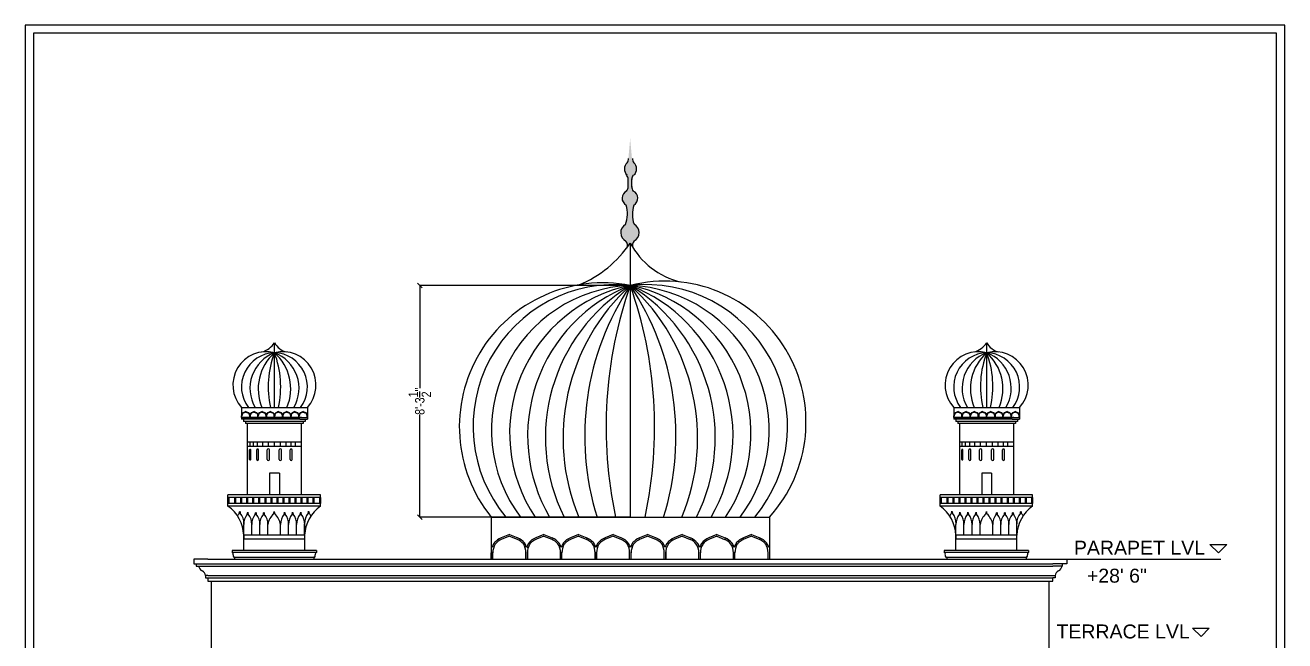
# Model space of a CAD drawing. Header units: inches. Extents: x 13054 to 48691, y 5623 to 20391.
# Drawn here: x 48150 to 48691, y 19100 to 19365 of the extents above; entities that cross this region are included whole.
import ezdxf

# ---------------------------------------------------------------- set-up
doc = ezdxf.new("R2010")
doc.units = ezdxf.units.IN
doc.header["$MEASUREMENT"] = 0
doc.styles.get("Standard").update_dxf_attribs({"font": 'arial.ttf'})
doc.styles.add('TEXT', font='')
doc.styles.get('TEXT').set_extended_font_data('Arial Narrow')
doc.dimstyles.new('Copy of Standard', dxfattribs={"dimtxt": 4, "dimasz": 2, "dimexe": 0.18, "dimexo": 0.0625, "dimgap": 0.09, "dimtad": 0, "dimzin": 0, "dimdsep": 46, "dimlunit": 4, "dimtxsty": 'TEXT', "dimblk": 'OBLIQUE', "dimcen": 0.09, "dimclrd": 8, "dimclre": 8, "dimclrt": 256, "dimadec": 0, "dimazin": 0, "dimtfac": 1, "dimtofl": 0, "dimtmove": 0, "dimatfit": 3, "dimfxl": 1, "dimtolj": 1, "dimtzin": 0, "dimarcsym": 0})

# ---------------------------------------------------------------- blocks, each defined once
blk = doc.blocks.new('_Oblique')
at = {"color": 0, "linetype": 'Continuous', "lineweight": -2}
blk.add_line((-0.5, -0.5), (0.5, 0.5), dxfattribs=at)
blk = doc.blocks.new('*D980')
at = {"color": 8, "lineweight": -2, "transparency": 16777216}
for p, q in [((48409.95, 19253.23), (48319.36, 19253.23)), ((48319.54, 19253.23), (48319.54, 19209.1)), ((48319.54, 19153.66), (48319.54, 19197.79)), ((48409.94, 19153.66), (48319.36, 19153.66))]:
    blk.add_line(p, q, dxfattribs=at)
at = {"layer": 'Defpoints', "color": 0, "transparency": 16777216}
for p in [(48319.54, 19253.23), (48410.01, 19253.23), (48410, 19153.66)]:
    blk.add_point(p, dxfattribs=at)
at = {"color": 8, "lineweight": -2, "transparency": 16777216, "xscale": 2, "yscale": 2, "zscale": 2}
for p, rotation in [((48319.54, 19253.23), 90), ((48319.54, 19153.66), 270)]:
    blk.add_blockref('_Oblique', p, dxfattribs=dict(at, rotation=rotation))
at = {"transparency": 16777216, "insert": (48319.54, 19203.45), "char_height": 4, "attachment_point": 5, "rotation": 90, "style": 'TEXT'}
blk.add_mtext('\\A1;8\'-3{\\H1x;\\S1/2;}"', dxfattribs=at)

msp = doc.modelspace()

# ---------------------------------------------------------------- hatches: boundary and pattern name
h = msp.add_hatch(color=256)
h.dxf.hatch_style = 1
h.paths.add_polyline_path([(48411.708, 19279.25, -0.1661283), (48411.654, 19287.532, 0.5896945), (48411.394, 19293.558, -0.1970707), (48410.729, 19295.465), (48410.729, 19298.49, -0.1970707), (48411.394, 19300.397, 0.4304606), (48411.394, 19305.616, -0.1970707), (48410.729, 19307.524), (48409.933, 19316.303), (48409.138, 19307.524, -0.1970707), (48408.473, 19305.616, 0.4304606), (48408.473, 19300.397, -0.1970707), (48409.138, 19298.49), (48409.138, 19295.465, -0.1970707), (48408.473, 19293.558, 0.6035508), (48408.275, 19287.542, -0.1694815), (48408.027, 19279.143, 0.6008532), (48408.157, 19272.05, -0.3378414), (48408.597, 19269.056, 0.012453), (48410.105, 19271.124, 0.0095986), (48411.016, 19269.694, -0.2774543), (48411.805, 19272.095, 0.6001617)])

# ---------------------------------------------------------------- linework, layer by layer
for p, q in [((48409.03, 19295.426), (48409.03, 19299.022)), ((48410.621, 19295.426), (48410.621, 19299.022)), ((48409.998, 19271.371), (48409.998, 19153.664)), ((48257.107, 19200.754), (48257.107, 19228.607)), ((48563.107, 19200.754), (48563.107, 19228.607)), ((48242.973, 19200.754), (48271.241, 19200.754)), ((48242.973, 19200.754), (48271.241, 19200.754)), ((48242.973, 19200.754), (48242.973, 19196.472)), ((48242.973, 19196.472), (48242.973, 19197.132)), ((48243.126, 19196.699), (48243.126, 19197.207)), ((48243.126, 19196.472), (48243.126, 19197.207)), ((48244.808, 19198.994), (48243.985, 19198.652)), ((48244.808, 19198.828), (48244.043, 19198.511)), ((48244.808, 19198.994), (48245.656, 19198.643)), ((48244.808, 19198.828), (48245.597, 19198.501)), ((48246.49, 19196.472), (48246.49, 19197.133)), ((48246.643, 19196.7), (48246.643, 19197.208)), ((48246.643, 19196.472), (48246.643, 19197.208)), ((48246.643, 19197.12), (48246.643, 19196.472)), ((48248.325, 19198.991), (48247.502, 19198.65)), ((48248.325, 19198.826), (48247.56, 19198.508)), ((48248.325, 19198.991), (48249.173, 19198.64)), ((48248.325, 19198.826), (48249.114, 19198.499)), ((48250.007, 19196.472), (48250.007, 19197.131)), ((48250.16, 19196.697), (48250.16, 19197.206)), ((48250.16, 19196.472), (48250.16, 19197.206)), ((48251.842, 19198.992), (48251.018, 19198.651)), ((48251.842, 19198.827), (48251.076, 19198.51)), ((48251.842, 19198.992), (48252.69, 19198.641)), ((48251.842, 19198.827), (48252.631, 19198.5)), ((48253.523, 19196.472), (48253.523, 19197.132)), ((48253.676, 19196.699), (48253.676, 19197.207)), ((48253.676, 19196.472), (48253.676, 19197.207)), ((48253.676, 19197.12), (48253.676, 19196.472)), ((48255.359, 19198.991), (48254.535, 19198.65)), ((48255.359, 19198.825), (48254.593, 19198.508)), ((48255.359, 19198.991), (48256.207, 19198.64)), ((48255.359, 19198.825), (48256.148, 19198.498)), ((48257.04, 19196.472), (48257.04, 19197.13)), ((48257.193, 19196.472), (48257.193, 19197.205)), ((48257.193, 19196.697), (48257.193, 19197.205)), ((48258.876, 19198.992), (48258.052, 19198.651)), ((48258.876, 19198.827), (48258.11, 19198.509)), ((48258.876, 19198.992), (48259.723, 19198.641)), ((48258.876, 19198.827), (48259.665, 19198.5)), ((48260.557, 19196.472), (48260.557, 19197.132)), ((48260.71, 19196.698), (48260.71, 19197.207)), ((48260.71, 19196.472), (48260.71, 19197.207)), ((48260.711, 19197.109), (48260.711, 19196.472)), ((48262.393, 19198.98), (48261.569, 19198.639)), ((48262.393, 19198.814), (48261.627, 19198.497)), ((48262.393, 19198.98), (48263.241, 19198.629)), ((48262.393, 19198.814), (48263.182, 19198.487)), ((48264.075, 19196.472), (48264.075, 19197.119)), ((48264.227, 19196.686), (48264.227, 19197.194)), ((48264.227, 19196.472), (48264.227, 19197.194)), ((48265.91, 19198.981), (48265.086, 19198.64)), ((48265.91, 19198.816), (48265.144, 19198.498)), ((48265.91, 19198.981), (48266.758, 19198.63)), ((48265.91, 19198.816), (48266.699, 19198.489)), ((48267.591, 19196.472), (48267.591, 19197.121)), ((48267.744, 19196.472), (48267.744, 19197.205)), ((48267.744, 19196.697), (48267.744, 19197.205)), ((48267.744, 19196.687), (48267.744, 19197.196)), ((48267.744, 19196.472), (48267.744, 19197.196)), ((48269.427, 19198.992), (48268.603, 19198.651)), ((48269.427, 19198.827), (48268.661, 19198.509)), ((48269.427, 19198.992), (48270.274, 19198.641)), ((48269.427, 19198.827), (48270.216, 19198.5)), ((48271.108, 19196.472), (48271.108, 19197.132)), ((48271.241, 19200.754), (48271.241, 19195.705)), ((48548.973, 19200.754), (48577.242, 19200.754)), ((48548.973, 19200.754), (48577.242, 19200.754)), ((48548.973, 19200.754), (48548.973, 19196.472)), ((48548.973, 19196.472), (48548.973, 19197.132)), ((48549.126, 19196.699), (48549.126, 19197.207)), ((48549.126, 19196.472), (48549.126, 19197.207)), ((48550.808, 19198.994), (48549.985, 19198.652)), ((48550.808, 19198.828), (48550.043, 19198.511)), ((48550.808, 19198.994), (48551.656, 19198.643)), ((48550.808, 19198.828), (48551.598, 19198.501)), ((48552.49, 19196.472), (48552.49, 19197.133)), ((48552.643, 19196.7), (48552.643, 19197.208)), ((48552.643, 19196.472), (48552.643, 19197.208)), ((48552.643, 19197.12), (48552.643, 19196.472)), ((48554.325, 19198.991), (48553.502, 19198.65)), ((48554.325, 19198.826), (48553.56, 19198.508)), ((48554.325, 19198.991), (48555.173, 19198.64)), ((48554.325, 19198.826), (48555.115, 19198.499)), ((48556.007, 19196.472), (48556.007, 19197.131)), ((48556.16, 19196.697), (48556.16, 19197.206)), ((48556.16, 19196.472), (48556.16, 19197.206)), ((48557.842, 19198.992), (48557.019, 19198.651)), ((48557.842, 19198.827), (48557.077, 19198.51)), ((48557.842, 19198.992), (48558.69, 19198.641)), ((48557.842, 19198.827), (48558.631, 19198.5)), ((48559.524, 19196.472), (48559.524, 19197.132)), ((48559.677, 19196.699), (48559.677, 19197.207)), ((48559.677, 19196.472), (48559.677, 19197.207)), ((48559.677, 19197.12), (48559.677, 19196.472)), ((48561.359, 19198.991), (48560.535, 19198.65)), ((48561.359, 19198.825), (48560.593, 19198.508)), ((48561.359, 19198.991), (48562.207, 19198.64)), ((48561.359, 19198.825), (48562.148, 19198.498)), ((48563.041, 19196.472), (48563.041, 19197.13)), ((48563.193, 19196.697), (48563.193, 19197.205)), ((48563.193, 19196.472), (48563.193, 19197.205)), ((48564.876, 19198.992), (48564.052, 19198.651)), ((48564.876, 19198.827), (48564.11, 19198.509)), ((48564.876, 19198.992), (48565.724, 19198.641)), ((48564.876, 19198.827), (48565.665, 19198.5)), ((48566.557, 19196.472), (48566.557, 19197.132)), ((48566.71, 19196.698), (48566.71, 19197.207)), ((48566.71, 19196.472), (48566.71, 19197.207)), ((48566.711, 19197.109), (48566.711, 19196.472)), ((48568.393, 19198.98), (48567.57, 19198.639)), ((48568.393, 19198.814), (48567.628, 19198.497)), ((48568.393, 19198.98), (48569.241, 19198.629)), ((48568.393, 19198.814), (48569.182, 19198.487)), ((48570.075, 19196.472), (48570.075, 19197.119)), ((48570.228, 19196.686), (48570.228, 19197.194)), ((48570.228, 19196.472), (48570.228, 19197.194)), ((48571.91, 19198.981), (48571.086, 19198.64)), ((48571.91, 19198.816), (48571.144, 19198.498)), ((48571.91, 19198.981), (48572.758, 19198.63)), ((48571.91, 19198.816), (48572.699, 19198.489)), ((48573.592, 19196.472), (48573.592, 19197.121)), ((48573.744, 19196.697), (48573.744, 19197.205)), ((48573.744, 19196.472), (48573.744, 19197.205)), ((48573.744, 19196.687), (48573.744, 19197.196)), ((48573.744, 19196.472), (48573.744, 19197.196)), ((48575.427, 19198.992), (48574.603, 19198.651)), ((48575.427, 19198.827), (48574.661, 19198.509)), ((48575.427, 19198.992), (48576.275, 19198.641)), ((48575.427, 19198.827), (48576.216, 19198.5)), ((48577.108, 19196.472), (48577.108, 19197.132)), ((48577.242, 19200.754), (48577.242, 19195.705)), ((48268.773, 19196.472), (48242.973, 19196.472)), ((48242.973, 19196.472), (48242.973, 19195.705)), ((48268.007, 19195.705), (48242.973, 19195.705)), ((48243.126, 19196.472), (48271.108, 19196.472)), ((48243.836, 19195.608), (48243.836, 19194.745)), ((48270.313, 19194.745), (48243.836, 19194.745)), ((48244.7, 19194.745), (48244.7, 19193.882)), ((48269.45, 19193.882), (48244.7, 19193.882)), ((48245.425, 19193.882), (48245.425, 19163.222)), ((48268.007, 19195.705), (48271.241, 19195.705)), ((48268.586, 19193.882), (48268.586, 19163.222)), ((48269.45, 19194.745), (48269.45, 19193.882)), ((48270.313, 19195.608), (48270.313, 19195.705)), ((48270.313, 19195.608), (48270.313, 19194.745)), ((48574.773, 19196.472), (48548.973, 19196.472)), ((48548.973, 19196.472), (48548.973, 19195.705)), ((48574.007, 19195.705), (48548.973, 19195.705)), ((48549.126, 19196.472), (48577.108, 19196.472)), ((48549.836, 19195.608), (48549.836, 19194.745)), ((48576.313, 19194.745), (48549.836, 19194.745)), ((48550.7, 19194.745), (48550.7, 19193.882)), ((48575.45, 19193.882), (48550.7, 19193.882)), ((48551.425, 19193.882), (48551.425, 19163.222)), ((48574.007, 19195.705), (48577.242, 19195.705)), ((48574.586, 19193.882), (48574.586, 19163.222)), ((48575.45, 19194.745), (48575.45, 19193.882)), ((48576.313, 19195.608), (48576.313, 19195.705)), ((48576.313, 19195.608), (48576.313, 19194.745)), ((48268.586, 19185.843), (48245.425, 19185.843)), ((48246.648, 19183.954), (48246.648, 19185.843)), ((48248.029, 19183.954), (48248.029, 19185.843)), ((48249.864, 19183.954), (48249.864, 19185.843)), ((48252.061, 19183.954), (48252.061, 19185.843)), ((48254.511, 19183.954), (48254.511, 19185.843)), ((48257.089, 19183.954), (48257.089, 19185.843)), ((48259.668, 19183.954), (48259.668, 19185.843)), ((48262.117, 19183.954), (48262.117, 19185.843)), ((48264.315, 19183.954), (48264.315, 19185.843)), ((48266.15, 19183.954), (48266.15, 19185.843)), ((48574.586, 19185.843), (48551.425, 19185.843)), ((48552.648, 19183.954), (48552.648, 19185.843)), ((48554.029, 19183.954), (48554.029, 19185.843)), ((48555.864, 19183.954), (48555.864, 19185.843)), ((48558.061, 19183.954), (48558.061, 19185.843)), ((48560.511, 19183.954), (48560.511, 19185.843)), ((48563.09, 19183.954), (48563.09, 19185.843)), ((48565.668, 19183.954), (48565.668, 19185.843)), ((48568.118, 19183.954), (48568.118, 19185.843)), ((48570.315, 19183.954), (48570.315, 19185.843)), ((48572.15, 19183.954), (48572.15, 19185.843)), ((48268.586, 19183.954), (48245.425, 19183.954)), ((48246.431, 19178.461), (48246.431, 19182.503)), ((48246.888, 19178.461), (48246.888, 19182.503)), ((48249.46, 19178.461), (48249.46, 19182.503)), ((48250.283, 19178.461), (48250.283, 19182.503)), ((48254.002, 19178.461), (48254.002, 19182.503)), ((48255.029, 19178.461), (48255.029, 19182.503)), ((48259.152, 19178.461), (48259.152, 19182.503)), ((48260.179, 19178.461), (48260.179, 19182.503)), ((48263.896, 19178.461), (48263.896, 19182.503)), ((48264.719, 19178.461), (48264.719, 19182.503)), ((48574.586, 19183.954), (48551.425, 19183.954)), ((48552.431, 19178.461), (48552.431, 19182.503)), ((48552.888, 19178.461), (48552.888, 19182.503)), ((48555.46, 19178.461), (48555.46, 19182.503)), ((48556.283, 19178.461), (48556.283, 19182.503)), ((48560.002, 19178.461), (48560.002, 19182.503)), ((48561.029, 19178.461), (48561.029, 19182.503)), ((48565.152, 19178.461), (48565.152, 19182.503)), ((48566.179, 19178.461), (48566.179, 19182.503)), ((48569.896, 19178.461), (48569.896, 19182.503)), ((48570.719, 19178.461), (48570.719, 19182.503)), ((48259.196, 19172.479), (48254.982, 19172.479)), ((48254.982, 19172.479), (48254.982, 19163.222)), ((48259.196, 19172.479), (48259.196, 19163.222)), ((48565.197, 19172.479), (48560.982, 19172.479)), ((48560.982, 19172.479), (48560.982, 19163.222)), ((48565.197, 19172.479), (48565.197, 19163.222)), ((48276.861, 19163.222), (48237.134, 19163.222)), ((48237.134, 19158.391), (48237.134, 19163.222)), ((48237.134, 19162.143), (48237.134, 19159.47)), ((48276.861, 19162.143), (48237.134, 19162.143)), ((48276.861, 19159.47), (48237.134, 19159.47)), ((48237.565, 19162.143), (48237.565, 19159.47)), ((48237.565, 19162.143), (48237.565, 19159.47)), ((48239.94, 19162.143), (48239.94, 19159.47)), ((48240.372, 19162.143), (48240.372, 19159.47)), ((48242.531, 19162.143), (48242.531, 19159.47)), ((48242.963, 19162.143), (48242.963, 19159.47)), ((48245.122, 19162.143), (48245.122, 19159.47)), ((48245.554, 19162.143), (48245.554, 19159.47)), ((48247.713, 19162.143), (48247.713, 19159.47)), ((48248.145, 19162.143), (48248.145, 19159.47)), ((48250.304, 19162.143), (48250.304, 19159.47)), ((48250.736, 19162.143), (48250.736, 19159.47)), ((48252.895, 19162.143), (48252.895, 19159.47)), ((48253.327, 19162.143), (48253.327, 19159.47)), ((48255.486, 19162.143), (48255.486, 19159.47)), ((48255.918, 19162.143), (48255.918, 19159.47)), ((48258.077, 19162.143), (48258.077, 19159.47)), ((48258.509, 19162.143), (48258.509, 19159.47)), ((48260.668, 19162.143), (48260.668, 19159.47)), ((48261.1, 19162.143), (48261.1, 19159.47)), ((48263.259, 19162.143), (48263.259, 19159.47)), ((48263.691, 19162.143), (48263.691, 19159.47)), ((48265.85, 19162.143), (48265.85, 19159.47)), ((48266.282, 19162.143), (48266.282, 19159.47)), ((48268.441, 19162.143), (48268.441, 19159.47)), ((48268.873, 19162.143), (48268.873, 19159.47)), ((48271.032, 19162.143), (48271.032, 19159.47)), ((48271.464, 19162.143), (48271.464, 19159.47)), ((48273.623, 19162.143), (48273.623, 19159.47)), ((48274.055, 19162.143), (48274.055, 19159.47)), ((48276.43, 19162.143), (48276.43, 19159.47)), ((48276.861, 19158.391), (48276.861, 19163.222)), ((48276.861, 19162.143), (48276.861, 19159.47)), ((48276.861, 19162.143), (48276.861, 19159.47)), ((48582.862, 19163.222), (48543.134, 19163.222)), ((48543.134, 19158.391), (48543.134, 19163.222)), ((48582.862, 19162.143), (48543.134, 19162.143)), ((48543.134, 19162.143), (48543.134, 19159.47)), ((48582.862, 19159.47), (48543.134, 19159.47)), ((48543.566, 19162.143), (48543.566, 19159.47)), ((48543.566, 19162.143), (48543.566, 19159.47)), ((48545.941, 19162.143), (48545.941, 19159.47)), ((48546.372, 19162.143), (48546.372, 19159.47)), ((48548.532, 19162.143), (48548.532, 19159.47)), ((48548.963, 19162.143), (48548.963, 19159.47)), ((48551.123, 19162.143), (48551.123, 19159.47)), ((48551.554, 19162.143), (48551.554, 19159.47)), ((48553.714, 19162.143), (48553.714, 19159.47)), ((48554.145, 19162.143), (48554.145, 19159.47)), ((48556.304, 19162.143), (48556.304, 19159.47)), ((48556.736, 19162.143), (48556.736, 19159.47)), ((48558.895, 19162.143), (48558.895, 19159.47)), ((48559.327, 19162.143), (48559.327, 19159.47)), ((48561.486, 19162.143), (48561.486, 19159.47)), ((48561.918, 19162.143), (48561.918, 19159.47)), ((48564.077, 19162.143), (48564.077, 19159.47)), ((48564.509, 19162.143), (48564.509, 19159.47)), ((48566.668, 19162.143), (48566.668, 19159.47)), ((48567.1, 19162.143), (48567.1, 19159.47)), ((48569.259, 19162.143), (48569.259, 19159.47)), ((48569.691, 19162.143), (48569.691, 19159.47)), ((48571.85, 19162.143), (48571.85, 19159.47)), ((48572.282, 19162.143), (48572.282, 19159.47)), ((48574.441, 19162.143), (48574.441, 19159.47)), ((48574.873, 19162.143), (48574.873, 19159.47)), ((48577.032, 19162.143), (48577.032, 19159.47)), ((48577.464, 19162.143), (48577.464, 19159.47)), ((48579.623, 19162.143), (48579.623, 19159.47)), ((48580.055, 19162.143), (48580.055, 19159.47)), ((48582.43, 19162.143), (48582.43, 19159.47)), ((48582.862, 19158.391), (48582.862, 19163.222)), ((48582.862, 19162.143), (48582.862, 19159.47)), ((48582.862, 19162.143), (48582.862, 19159.47)), ((48276.861, 19158.391), (48237.134, 19158.391)), ((48350.268, 19153.664), (48469.728, 19153.664)), ((48350.268, 19153.664), (48469.728, 19153.664)), ((48350.268, 19153.664), (48350.268, 19135.567)), ((48469.728, 19153.664), (48469.728, 19135.567)), ((48582.862, 19158.391), (48543.134, 19158.391)), ((48243.906, 19145.878), (48243.906, 19150.545)), ((48247.359, 19145.878), (48247.359, 19150.439)), ((48250.812, 19145.878), (48250.812, 19150.439)), ((48254.266, 19150.439), (48254.226, 19150.439)), ((48254.266, 19145.878), (48254.266, 19150.439)), ((48259.729, 19145.878), (48259.729, 19150.439)), ((48263.183, 19145.878), (48263.183, 19150.439)), ((48266.636, 19145.878), (48266.636, 19150.439)), ((48270.058, 19146.265), (48270.058, 19150.826)), ((48270.089, 19146.304), (48270.089, 19150.439)), ((48549.906, 19145.878), (48549.906, 19150.545)), ((48553.359, 19145.878), (48553.359, 19150.439)), ((48556.813, 19145.878), (48556.813, 19150.439)), ((48560.266, 19150.439), (48560.226, 19150.439)), ((48560.266, 19145.878), (48560.266, 19150.439)), ((48565.729, 19145.878), (48565.729, 19150.439)), ((48569.183, 19145.878), (48569.183, 19150.439)), ((48572.636, 19145.878), (48572.636, 19150.439)), ((48576.058, 19146.265), (48576.058, 19150.826)), ((48576.09, 19146.304), (48576.09, 19150.439)), ((48243.906, 19145.878), (48243.906, 19144.152)), ((48270.089, 19145.878), (48243.906, 19145.878)), ((48243.906, 19139.309), (48243.906, 19145.878)), ((48270.089, 19144.152), (48243.906, 19144.152)), ((48270.089, 19139.309), (48270.089, 19145.878)), ((48358.024, 19146.225), (48354.543, 19144.784)), ((48358.024, 19145.526), (48354.788, 19144.186)), ((48358.024, 19146.225), (48361.606, 19144.742)), ((48358.024, 19145.526), (48361.359, 19144.145)), ((48372.886, 19146.214), (48369.405, 19144.773)), ((48372.886, 19145.515), (48369.65, 19144.175)), ((48372.886, 19146.214), (48376.468, 19144.731)), ((48372.886, 19145.515), (48376.221, 19144.134)), ((48387.748, 19146.22), (48384.267, 19144.778)), ((48387.748, 19145.52), (48384.512, 19144.18)), ((48387.748, 19146.22), (48391.329, 19144.734)), ((48387.748, 19145.52), (48391.083, 19144.139)), ((48402.61, 19146.213), (48399.129, 19144.772)), ((48402.61, 19145.514), (48399.374, 19144.174)), ((48402.61, 19146.213), (48406.192, 19144.729)), ((48402.61, 19145.514), (48405.945, 19144.132)), ((48417.472, 19146.219), (48413.991, 19144.777)), ((48417.472, 19145.519), (48414.236, 19144.179)), ((48417.472, 19146.219), (48421.054, 19144.735)), ((48417.472, 19145.519), (48420.807, 19144.138)), ((48432.336, 19146.167), (48428.855, 19144.725)), ((48432.336, 19145.467), (48429.1, 19144.127)), ((48432.336, 19146.167), (48435.918, 19144.683)), ((48432.336, 19145.467), (48435.671, 19144.086)), ((48447.197, 19146.172), (48443.717, 19144.73)), ((48447.197, 19145.473), (48443.962, 19144.132)), ((48447.197, 19146.172), (48450.78, 19144.688)), ((48447.197, 19145.473), (48450.533, 19144.091)), ((48462.059, 19146.219), (48458.579, 19144.777)), ((48462.059, 19145.519), (48458.824, 19144.179)), ((48462.059, 19146.219), (48465.642, 19144.735)), ((48462.059, 19145.519), (48465.394, 19144.138)), ((48576.09, 19145.878), (48549.906, 19145.878)), ((48549.906, 19145.878), (48549.906, 19144.152)), ((48549.906, 19139.309), (48549.906, 19145.878)), ((48576.09, 19144.152), (48549.906, 19144.152)), ((48576.09, 19139.309), (48576.09, 19145.878)), ((48275.128, 19139.309), (48238.867, 19139.309)), ((48238.867, 19139.309), (48238.867, 19138.446)), ((48238.867, 19139.309), (48238.867, 19138.446)), ((48275.128, 19138.446), (48238.867, 19138.446)), ((48275.128, 19139.309), (48275.128, 19138.446)), ((48350.268, 19135.567), (48350.268, 19138.359)), ((48350.914, 19136.528), (48350.914, 19138.675)), ((48350.914, 19135.567), (48350.914, 19138.675)), ((48365.129, 19135.567), (48365.129, 19138.364)), ((48365.776, 19136.533), (48365.776, 19138.68)), ((48365.776, 19135.567), (48365.776, 19138.68)), ((48365.776, 19138.307), (48365.776, 19135.567)), ((48379.992, 19135.567), (48379.992, 19138.353)), ((48380.638, 19136.522), (48380.638, 19138.669)), ((48380.638, 19135.567), (48380.638, 19138.669)), ((48394.854, 19135.567), (48394.854, 19138.358)), ((48395.5, 19136.527), (48395.5, 19138.675)), ((48395.5, 19135.567), (48395.5, 19138.675)), ((48395.5, 19138.306), (48395.5, 19135.567)), ((48409.716, 19135.567), (48409.716, 19138.352)), ((48410.362, 19136.521), (48410.362, 19138.668)), ((48410.362, 19135.567), (48410.362, 19138.668)), ((48424.578, 19135.567), (48424.578, 19138.357)), ((48425.224, 19136.526), (48425.224, 19138.673)), ((48425.224, 19135.567), (48425.224, 19138.673)), ((48425.226, 19138.259), (48425.226, 19135.567)), ((48439.442, 19135.567), (48439.442, 19138.305)), ((48440.088, 19136.474), (48440.088, 19138.622)), ((48440.088, 19135.567), (48440.088, 19138.622)), ((48454.303, 19135.567), (48454.303, 19138.31)), ((48454.95, 19136.521), (48454.95, 19138.668)), ((48454.95, 19135.567), (48454.95, 19138.668)), ((48454.95, 19136.479), (48454.95, 19138.627)), ((48454.95, 19135.567), (48454.95, 19138.627)), ((48469.165, 19135.567), (48469.165, 19138.357)), ((48581.128, 19139.309), (48544.867, 19139.309)), ((48544.867, 19139.309), (48544.867, 19138.446)), ((48544.867, 19139.309), (48544.867, 19138.446)), ((48581.128, 19138.446), (48544.867, 19138.446)), ((48581.128, 19139.309), (48581.128, 19138.446)), ((48659.055, 19141.937), (48666.261, 19141.937)), ((48659.055, 19141.937), (48662.758, 19138.335)), ((48666.261, 19141.937), (48662.758, 19138.335)), ((48228.498, 19135.567), (48222.498, 19135.567)), ((48222.498, 19135.567), (48222.498, 19133.567)), ((48222.498, 19133.567), (48228.498, 19133.567)), ((48222.498, 19133.567), (48223.498, 19133.567)), ((48223.498, 19133.567), (48223.498, 19132.567)), ((48223.498, 19132.567), (48228.498, 19132.567)), ((48228.498, 19135.567), (48591.498, 19135.567)), ((48228.498, 19133.567), (48591.498, 19133.567)), ((48228.498, 19132.567), (48591.498, 19132.567)), ((48239.61, 19136.431), (48239.952, 19136.431)), ((48239.952, 19136.431), (48274.385, 19136.431)), ((48239.952, 19136.431), (48239.952, 19135.567)), ((48239.952, 19135.567), (48274.043, 19135.567)), ((48239.952, 19135.567), (48274.043, 19135.567)), ((48274.043, 19136.431), (48274.043, 19135.567)), ((48274.385, 19136.431), (48274.043, 19136.431)), ((48350.268, 19135.567), (48469.728, 19135.567)), ((48545.61, 19136.431), (48545.952, 19136.431)), ((48545.952, 19136.431), (48580.385, 19136.431)), ((48545.952, 19136.431), (48545.952, 19135.567)), ((48545.952, 19135.567), (48580.043, 19135.567)), ((48545.952, 19135.567), (48580.043, 19135.567)), ((48580.385, 19136.431), (48580.043, 19136.431)), ((48580.043, 19136.431), (48580.043, 19135.567)), ((48591.498, 19135.567), (48597.498, 19135.567)), ((48597.498, 19133.567), (48591.498, 19133.567)), ((48595.498, 19132.567), (48591.498, 19132.567)), ((48597.498, 19133.567), (48595.498, 19133.567)), ((48595.498, 19133.567), (48595.498, 19132.567)), ((48597.498, 19135.567), (48663.76, 19135.567)), ((48597.498, 19135.567), (48597.498, 19133.567)), ((48228.498, 19128.567), (48227.498, 19128.567)), ((48227.498, 19128.567), (48227.498, 19127.567)), ((48227.498, 19127.567), (48228.498, 19127.567)), ((48228.498, 19128.567), (48591.498, 19128.567)), ((48228.498, 19127.567), (48591.498, 19127.567)), ((48228.498, 19127.567), (48228.498, 19126.067)), ((48339.435, 19127.569), (48439.697, 19127.569)), ((48355.719, 19127.569), (48355.719, 19127.563)), ((48370.646, 19127.563), (48370.646, 19127.569)), ((48371.324, 19127.563), (48371.324, 19127.569)), ((48386.929, 19127.569), (48386.929, 19127.569)), ((48417.461, 19127.567), (48417.461, 19127.569)), ((48418.139, 19127.567), (48418.139, 19127.569)), ((48439.697, 19127.569), (48464.869, 19127.569)), ((48449.351, 19127.562), (48449.351, 19127.569)), ((48464.278, 19127.567), (48464.278, 19127.569)), ((48591.498, 19128.567), (48592.498, 19128.567)), ((48592.498, 19127.567), (48591.498, 19127.567)), ((48591.498, 19126.067), (48591.498, 19127.567)), ((48592.498, 19128.567), (48592.498, 19127.567)), ((48228.498, 19126.067), (48591.498, 19126.067)), ((48228.498, 19126.067), (48262.798, 19126.067)), ((48229.998, 18793.519), (48229.998, 19126.067)), ((48589.998, 18793.472), (48589.998, 19126.067)), ((48651.555, 19105.937), (48658.761, 19105.937)), ((48651.555, 19105.937), (48655.258, 19102.335)), ((48658.761, 19105.937), (48655.258, 19102.335))]:
    msp.add_line(p, q)
for points in [[(48150, 18592.579), (48691.205, 18592.579), (48691.205, 19365.069), (48150, 19365.069)], [(48153.5, 18596.079), (48687.705, 18596.079), (48687.705, 19361.569), (48153.5, 19361.569)]]:
    msp.add_lwpolyline(points, close=True)
for centre, radius, start, end in [((48411.083, 19303.294), 3.593, 133.42006, 226.57994), ((48406.62, 19307.669), 2.662, 318.479, 3.07285), ((48413.528, 19307.669), 2.662, 176.92715, 221.521), ((48409.066, 19303.294), 3.593, 313.42006, 46.57994), ((48406.372, 19298.879), 2.662, 356.92716, 41.521), ((48413.28, 19298.879), 2.662, 138.479, 183.07284), ((48406.372, 19295.569), 2.662, 318.479, 3.07284), ((48413.28, 19295.569), 2.662, 176.92716, 221.521), ((48409.851, 19290.745), 3.401, 115.89595, 240.34841), ((48409.75, 19290.72), 3.446, 301.41137, 63.52185), ((48396.009, 19283.945), 12.752, 339.06912, 17.54579), ((48423.693, 19283.717), 12.809, 161.50869, 199.23793), ((48409.87, 19275.877), 4.017, 119.04727, 243.04603), ((48409.742, 19275.893), 4.054, 298.83657, 62.71885), ((48413.3, 19270.485), 2.452, 130.79779, 208.80971), ((48368.547, 19299.849), 50.291, 292.7058, 325.50984), ((48406.307, 19270.511), 2.495, 331.03041, 45.69879), ((48439.574, 19287.352), 33.618, 208.38317, 256.21092), ((48398.35, 19192.517), 61.818, 79.13388, 218.93992), ((48403.387, 19192.64), 60.947, 83.76875, 219.75467), ((48412.558, 19191.04), 62.239, 92.3536, 216.90711), ((48423, 19189.677), 64.865, 101.559, 213.72475), ((48435.26, 19188.6), 69.387, 111.34721, 210.2315), ((48450.294, 19187.879), 76.77, 121.65597, 206.4668), ((48469.973, 19187.621), 88.885, 132.4306, 202.45912), ((48506.725, 19188.581), 116.338, 146.24433, 197.4656), ((48582.769, 19192.262), 183.209, 160.56437, 192.16196), ((48369.706, 19187.879), 76.77, 333.5332, 58.34403), ((48416.613, 19192.64), 60.947, 320.24533, 96.23125), ((48407.442, 19191.04), 62.239, 323.09289, 87.6464), ((48397, 19189.677), 64.865, 326.27525, 78.441), ((48384.74, 19188.6), 69.387, 329.7685, 68.65279), ((48350.027, 19187.621), 88.885, 337.54088, 47.5694), ((48313.275, 19188.581), 116.338, 342.5344, 33.75567), ((48237.231, 19192.262), 183.209, 347.83804, 19.43563), ((48424.858, 19194.443), 60.632, 317.73493, 104.1815), ((48253.591, 19210.404), 14.348, 75.81415, 222.26454), ((48257.648, 19209.608), 14.716, 92.10438, 216.99125), ((48262.907, 19209.033), 16.344, 110.78509, 210.43431), ((48270.847, 19208.789), 20.732, 131.51006, 202.80445), ((48249.414, 19233.394), 9.06, 284.57993, 328.10771), ((48295.39, 19209.738), 40.964, 159.15654, 192.66868), ((48264.028, 19232.322), 7.855, 208.22173, 257.75709), ((48260.623, 19210.404), 14.348, 317.73546, 104.18585), ((48251.307, 19209.033), 16.344, 329.56569, 69.21491), ((48243.367, 19208.789), 20.732, 337.19555, 48.48994), ((48256.566, 19209.608), 14.716, 323.00875, 87.89562), ((48218.824, 19209.738), 40.964, 347.33132, 20.84346), ((48559.591, 19210.404), 14.348, 75.81415, 222.26454), ((48563.648, 19209.608), 14.716, 92.10438, 216.99125), ((48568.908, 19209.033), 16.344, 110.78509, 210.43431), ((48576.847, 19208.789), 20.732, 131.51006, 202.80445), ((48555.415, 19233.394), 9.06, 284.57993, 328.10771), ((48601.391, 19209.738), 40.964, 159.15654, 192.66868), ((48570.029, 19232.322), 7.855, 208.22173, 257.75709), ((48566.623, 19210.404), 14.348, 317.73546, 104.18585), ((48562.567, 19209.608), 14.716, 323.00875, 87.89562), ((48557.307, 19209.033), 16.344, 329.56569, 69.21491), ((48549.367, 19208.789), 20.732, 337.19555, 48.48994), ((48524.824, 19209.738), 40.964, 347.33132, 20.84346), ((48244.681, 19197.164), 1.709, 147.86924, 162.69757), ((48244.681, 19197.164), 1.556, 147.86924, 181.54315), ((48243.515, 19197.919), 0.321, 140.89393, 151.21128), ((48244.66, 19196.988), 1.796, 112.09112, 140.89393), ((48243.515, 19197.919), 0.168, 140.89393, 151.21128), ((48244.66, 19196.988), 1.643, 112.07252, 140.89393), ((48244.956, 19196.988), 1.643, 39.04871, 67.8948), ((48244.956, 19196.988), 1.796, 39.10607, 67.8948), ((48246.101, 19197.919), 0.168, 28.78872, 39.10607), ((48244.947, 19197.17), 1.543, 358.64144, 33.59067), ((48246.101, 19197.919), 0.321, 28.78872, 39.10607), ((48244.947, 19197.17), 1.696, 17.21265, 32.19134), ((48248.198, 19197.162), 1.709, 147.86924, 162.63897), ((48248.198, 19197.162), 1.556, 147.86924, 181.54315), ((48247.032, 19197.916), 0.321, 140.89393, 151.21128), ((48248.177, 19196.986), 1.796, 112.09112, 140.89393), ((48247.032, 19197.916), 0.168, 140.89393, 151.21128), ((48248.177, 19196.986), 1.643, 112.07252, 140.89393), ((48248.473, 19196.986), 1.643, 39.04871, 67.8948), ((48248.473, 19196.986), 1.796, 39.10607, 67.8948), ((48249.618, 19197.916), 0.168, 28.78872, 39.10607), ((48248.464, 19197.167), 1.543, 358.64144, 33.59067), ((48249.618, 19197.916), 0.321, 28.78872, 39.10607), ((48248.464, 19197.167), 1.696, 17.28954, 32.19134), ((48251.715, 19197.163), 1.709, 147.86924, 162.69757), ((48251.715, 19197.163), 1.556, 147.86924, 181.54315), ((48250.549, 19197.917), 0.321, 140.89393, 151.21128), ((48251.694, 19196.987), 1.796, 112.09112, 140.89393), ((48250.549, 19197.917), 0.168, 140.89393, 151.21128), ((48251.694, 19196.987), 1.643, 112.07252, 140.89393), ((48251.99, 19196.987), 1.643, 39.04871, 67.8948), ((48251.99, 19196.987), 1.796, 39.10607, 67.8948), ((48253.135, 19197.917), 0.168, 28.78872, 39.10607), ((48251.981, 19197.169), 1.543, 358.64144, 33.59067), ((48253.135, 19197.917), 0.321, 28.78872, 39.10607), ((48251.981, 19197.169), 1.696, 17.23435, 32.19134), ((48255.232, 19197.161), 1.709, 147.86924, 162.65539), ((48255.232, 19197.161), 1.556, 147.86924, 181.54315), ((48254.066, 19197.916), 0.321, 140.89393, 151.21128), ((48255.211, 19196.985), 1.796, 112.09112, 140.89393), ((48254.066, 19197.916), 0.168, 140.89393, 151.21128), ((48255.211, 19196.985), 1.643, 112.07252, 140.89393), ((48255.507, 19196.985), 1.643, 39.04871, 67.8948), ((48255.507, 19196.985), 1.796, 39.10607, 67.8948), ((48256.652, 19197.916), 0.168, 28.78872, 39.10607), ((48255.498, 19197.167), 1.543, 358.64144, 33.59067), ((48256.652, 19197.916), 0.321, 28.78872, 39.10607), ((48255.498, 19197.167), 1.696, 17.28954, 32.19134), ((48258.749, 19197.163), 1.709, 147.86924, 162.69757), ((48258.749, 19197.163), 1.556, 147.86924, 181.54315), ((48257.583, 19197.917), 0.321, 140.89393, 151.21128), ((48258.728, 19196.987), 1.796, 112.09112, 140.89393), ((48257.583, 19197.917), 0.168, 140.89393, 151.21128), ((48258.728, 19196.987), 1.643, 112.07252, 140.89393), ((48259.024, 19196.987), 1.643, 39.04871, 67.8948), ((48259.024, 19196.987), 1.796, 39.10587, 67.8954), ((48260.168, 19197.917), 0.168, 28.78872, 39.10607), ((48259.015, 19197.168), 1.543, 358.64144, 33.59067), ((48260.168, 19197.917), 0.321, 28.78872, 39.10607), ((48259.015, 19197.168), 1.696, 17.01992, 32.19134), ((48262.266, 19197.15), 1.709, 147.86924, 162.49143), ((48262.266, 19197.15), 1.556, 147.86924, 181.54315), ((48261.1, 19197.905), 0.321, 140.89393, 151.21128), ((48262.245, 19196.974), 1.796, 112.09112, 140.89393), ((48261.1, 19197.905), 0.168, 140.89393, 151.21128), ((48262.245, 19196.974), 1.643, 112.07252, 140.89393), ((48262.541, 19196.974), 1.643, 39.04871, 67.8948), ((48262.541, 19196.974), 1.796, 39.10607, 67.8948), ((48263.686, 19197.905), 0.168, 28.78872, 39.10607), ((48262.532, 19197.156), 1.543, 358.64144, 33.59067), ((48263.686, 19197.905), 0.321, 28.78872, 39.10607), ((48262.532, 19197.156), 1.696, 17.28954, 32.19134), ((48265.783, 19197.152), 1.709, 147.86924, 162.69757), ((48265.783, 19197.152), 1.556, 147.86924, 181.54315), ((48264.617, 19197.906), 0.321, 140.89393, 151.21128), ((48265.762, 19196.976), 1.796, 112.09112, 140.89393), ((48264.617, 19197.906), 0.168, 140.89393, 151.21128), ((48265.762, 19196.976), 1.643, 112.07252, 140.89393), ((48266.058, 19196.976), 1.643, 39.04871, 67.8948), ((48266.058, 19196.976), 1.796, 39.10607, 67.8948), ((48267.203, 19197.906), 0.168, 28.78872, 39.10607), ((48266.049, 19197.157), 1.543, 358.64144, 33.59067), ((48267.203, 19197.906), 0.321, 28.78872, 39.10607), ((48266.049, 19197.157), 1.696, 17.46159, 32.19134), ((48269.3, 19197.163), 1.709, 147.86924, 162.86981), ((48269.3, 19197.163), 1.556, 147.86924, 181.54315), ((48266.049, 19197.157), 1.696, 1.29585, 1.4842), ((48268.134, 19197.917), 0.321, 140.89393, 151.21128), ((48269.279, 19196.987), 1.796, 112.09112, 140.89393), ((48268.134, 19197.917), 0.168, 140.89393, 151.21128), ((48269.279, 19196.987), 1.643, 112.07252, 140.89393), ((48269.575, 19196.987), 1.643, 39.04871, 67.8948), ((48269.575, 19196.987), 1.796, 39.10607, 67.8948), ((48270.719, 19197.917), 0.168, 28.78872, 39.10607), ((48269.566, 19197.168), 1.543, 358.64144, 33.59067), ((48270.719, 19197.917), 0.321, 28.78872, 39.10607), ((48269.566, 19197.168), 1.696, 17.01992, 32.19134), ((48272.817, 19197.15), 1.709, 157.2253, 162.49143), ((48550.681, 19197.164), 1.709, 147.86924, 162.69757), ((48550.681, 19197.164), 1.556, 147.86924, 181.54315), ((48549.516, 19197.919), 0.321, 140.89393, 151.21128), ((48550.66, 19196.988), 1.796, 112.09112, 140.89393), ((48549.516, 19197.919), 0.168, 140.89393, 151.21128), ((48550.66, 19196.988), 1.643, 112.07252, 140.89393), ((48550.957, 19196.988), 1.643, 39.04871, 67.8948), ((48550.957, 19196.988), 1.796, 39.10607, 67.8948), ((48552.101, 19197.919), 0.168, 28.78872, 39.10607), ((48550.948, 19197.17), 1.543, 358.64144, 33.59067), ((48552.101, 19197.919), 0.321, 28.78872, 39.10607), ((48550.948, 19197.17), 1.696, 17.21265, 32.19134), ((48554.198, 19197.162), 1.709, 147.86924, 162.63897), ((48554.198, 19197.162), 1.556, 147.86924, 181.54315), ((48553.033, 19197.916), 0.321, 140.89393, 151.21128), ((48554.177, 19196.986), 1.796, 112.09112, 140.89393), ((48553.033, 19197.916), 0.168, 140.89393, 151.21128), ((48554.177, 19196.986), 1.643, 112.07252, 140.89393), ((48554.473, 19196.986), 1.643, 39.04871, 67.8948), ((48554.473, 19196.986), 1.796, 39.10607, 67.8948), ((48555.618, 19197.916), 0.168, 28.78872, 39.10607), ((48554.465, 19197.167), 1.543, 358.64144, 33.59067), ((48555.618, 19197.916), 0.321, 28.78872, 39.10607), ((48554.465, 19197.167), 1.696, 17.28954, 32.19134), ((48557.715, 19197.163), 1.709, 147.86924, 162.69757), ((48557.715, 19197.163), 1.556, 147.86924, 181.54315), ((48556.549, 19197.917), 0.321, 140.89393, 151.21128), ((48557.694, 19196.987), 1.796, 112.09112, 140.89393), ((48556.549, 19197.917), 0.168, 140.89393, 151.21128), ((48557.694, 19196.987), 1.643, 112.07252, 140.89393), ((48557.99, 19196.987), 1.643, 39.04871, 67.8948), ((48557.99, 19196.987), 1.796, 39.10607, 67.8948), ((48559.135, 19197.917), 0.168, 28.78872, 39.10607), ((48557.981, 19197.169), 1.543, 358.64144, 33.59067), ((48559.135, 19197.917), 0.321, 28.78872, 39.10607), ((48557.981, 19197.169), 1.696, 17.23435, 32.19134), ((48561.232, 19197.161), 1.709, 147.86924, 162.65539), ((48561.232, 19197.161), 1.556, 147.86924, 181.54315), ((48560.066, 19197.916), 0.321, 140.89393, 151.21128), ((48561.211, 19196.985), 1.796, 112.09112, 140.89393), ((48560.066, 19197.916), 0.168, 140.89393, 151.21128), ((48561.211, 19196.985), 1.643, 112.07252, 140.89393), ((48561.507, 19196.985), 1.643, 39.04871, 67.8948), ((48561.507, 19196.985), 1.796, 39.10607, 67.8948), ((48562.652, 19197.916), 0.168, 28.78872, 39.10607), ((48561.498, 19197.167), 1.543, 358.64144, 33.59067), ((48562.652, 19197.916), 0.321, 28.78872, 39.10607), ((48561.498, 19197.167), 1.696, 17.28954, 32.19134), ((48564.749, 19197.163), 1.709, 147.86924, 162.69757), ((48564.749, 19197.163), 1.556, 147.86924, 181.54315), ((48563.583, 19197.917), 0.321, 140.89393, 151.21128), ((48564.728, 19196.987), 1.796, 112.09112, 140.89393), ((48563.583, 19197.917), 0.168, 140.89393, 151.21128), ((48564.728, 19196.987), 1.643, 112.07252, 140.89393), ((48565.024, 19196.987), 1.643, 39.04871, 67.8948), ((48565.024, 19196.987), 1.796, 39.10587, 67.8954), ((48566.169, 19197.917), 0.168, 28.78872, 39.10607), ((48565.015, 19197.168), 1.543, 358.64144, 33.59067), ((48566.169, 19197.917), 0.321, 28.78872, 39.10607), ((48565.015, 19197.168), 1.696, 17.01992, 32.19134), ((48568.266, 19197.15), 1.709, 147.86924, 162.49143), ((48568.266, 19197.15), 1.556, 147.86924, 181.54315), ((48567.1, 19197.905), 0.321, 140.89393, 151.21128), ((48568.245, 19196.974), 1.796, 112.09112, 140.89393), ((48567.1, 19197.905), 0.168, 140.89393, 151.21128), ((48568.245, 19196.974), 1.643, 112.07252, 140.89393), ((48568.541, 19196.974), 1.643, 39.04871, 67.8948), ((48568.541, 19196.974), 1.796, 39.10607, 67.8948), ((48569.686, 19197.905), 0.168, 28.78872, 39.10607), ((48568.532, 19197.156), 1.543, 358.64144, 33.59067), ((48569.686, 19197.905), 0.321, 28.78872, 39.10607), ((48568.532, 19197.156), 1.696, 17.28954, 32.19134), ((48571.783, 19197.152), 1.709, 147.86924, 162.69757), ((48571.783, 19197.152), 1.556, 147.86924, 181.54315), ((48570.617, 19197.906), 0.321, 140.89393, 151.21128), ((48571.762, 19196.976), 1.796, 112.09112, 140.89393), ((48570.617, 19197.906), 0.168, 140.89393, 151.21128), ((48571.762, 19196.976), 1.643, 112.07252, 140.89393), ((48572.058, 19196.976), 1.643, 39.04871, 67.8948), ((48572.058, 19196.976), 1.796, 39.10607, 67.8948), ((48573.203, 19197.906), 0.168, 28.78872, 39.10607), ((48572.049, 19197.157), 1.543, 358.64144, 33.59067), ((48573.203, 19197.906), 0.321, 28.78872, 39.10607), ((48572.049, 19197.157), 1.696, 17.46159, 32.19134), ((48575.3, 19197.163), 1.709, 147.86924, 162.86981), ((48575.3, 19197.163), 1.556, 147.86924, 181.54315), ((48572.049, 19197.157), 1.696, 1.29585, 1.4842), ((48574.134, 19197.917), 0.321, 140.89393, 151.21128), ((48575.279, 19196.987), 1.796, 112.09112, 140.89393), ((48574.134, 19197.917), 0.168, 140.89393, 151.21128), ((48575.279, 19196.987), 1.643, 112.07252, 140.89393), ((48575.575, 19196.987), 1.643, 39.04871, 67.8948), ((48575.575, 19196.987), 1.796, 39.10607, 67.8948), ((48576.72, 19197.917), 0.168, 28.78872, 39.10607), ((48575.566, 19197.168), 1.543, 358.64144, 33.59067), ((48576.72, 19197.917), 0.321, 28.78872, 39.10607), ((48575.566, 19197.168), 1.696, 17.01992, 32.19134), ((48578.817, 19197.15), 1.709, 157.2253, 162.49143), ((48246.659, 19182.503), 0.229, 0, 180), ((48249.871, 19182.503), 0.412, 0, 180), ((48254.515, 19182.503), 0.513, 0, 180), ((48259.665, 19182.503), 0.513, 0, 180), ((48264.307, 19182.503), 0.412, 0, 180), ((48552.659, 19182.503), 0.229, 0, 180), ((48555.872, 19182.503), 0.412, 0, 180), ((48560.516, 19182.503), 0.513, 0, 180), ((48565.666, 19182.503), 0.513, 0, 180), ((48570.307, 19182.503), 0.412, 0, 180), ((48246.659, 19178.461), 0.229, 180, 0), ((48249.871, 19178.461), 0.412, 180, 0), ((48254.515, 19178.461), 0.513, 180, 0), ((48259.665, 19178.461), 0.513, 180, 0), ((48264.307, 19178.461), 0.412, 180, 0), ((48552.659, 19178.461), 0.229, 180, 0), ((48555.872, 19178.461), 0.412, 180, 0), ((48560.516, 19178.461), 0.513, 180, 0), ((48565.666, 19178.461), 0.513, 180, 0), ((48570.307, 19178.461), 0.412, 180, 0), ((48227.754, 19145.226), 16.164, 2.31257, 54.53261), ((48246.817, 19151.151), 6.342, 139.33904, 151.53666), ((48221.871, 19160.146), 20.714, 346.4238, 349.08534), ((48262.55, 19160.146), 20.714, 190.91466, 193.5762), ((48237.604, 19151.151), 6.342, 357.05648, 40.66096), ((48250.239, 19150.765), 6.342, 139.33904, 182.94352), ((48225.293, 19159.759), 20.714, 346.4238, 349.08534), ((48265.972, 19159.759), 20.714, 190.91466, 193.5762), ((48241.026, 19150.765), 6.342, 357.05648, 40.66096), ((48253.692, 19150.765), 6.342, 139.33904, 182.94352), ((48228.746, 19159.759), 20.714, 346.4238, 349.08534), ((48269.425, 19159.759), 20.714, 190.91466, 193.5762), ((48244.479, 19150.765), 6.342, 357.05648, 40.66096), ((48257.146, 19150.765), 6.342, 139.33904, 182.94352), ((48232.2, 19159.759), 20.714, 346.4238, 349.08534), ((48272.879, 19159.759), 20.714, 190.91466, 193.5762), ((48247.933, 19150.765), 6.342, 357.05648, 40.66096), ((48261.789, 19149.306), 7.624, 130.89299, 170.64984), ((48235.967, 19159.995), 21.405, 346.69624, 349.2582), ((48277.549, 19159.949), 20.927, 190.86046, 193.49051), ((48252.23, 19149.345), 7.578, 8.29942, 49.02571), ((48266.062, 19150.765), 6.342, 139.33904, 182.94352), ((48241.116, 19159.759), 20.714, 346.4238, 349.08534), ((48281.795, 19159.759), 20.714, 190.91466, 193.5762), ((48256.849, 19150.765), 6.342, 357.05648, 40.66096), ((48269.516, 19150.765), 6.342, 139.33904, 182.94352), ((48244.57, 19159.759), 20.714, 346.4238, 349.08534), ((48285.249, 19159.759), 20.714, 190.91466, 193.5762), ((48260.303, 19150.765), 6.342, 357.05648, 40.66096), ((48272.969, 19150.765), 6.342, 139.33904, 182.94352), ((48248.023, 19159.759), 20.714, 346.4238, 349.08534), ((48288.702, 19159.759), 20.714, 190.91466, 193.5762), ((48263.756, 19150.765), 6.342, 357.05648, 40.66096), ((48276.391, 19151.151), 6.342, 139.33904, 182.94352), ((48286.24, 19145.181), 16.201, 125.37286, 177.53362), ((48251.445, 19160.146), 20.714, 346.4238, 349.08534), ((48292.124, 19160.146), 20.714, 190.91466, 193.5762), ((48267.178, 19151.151), 6.342, 28.36635, 40.66096), ((48533.755, 19145.226), 16.164, 2.31257, 54.53261), ((48552.817, 19151.151), 6.342, 139.33904, 151.53666), ((48527.872, 19160.146), 20.714, 346.4238, 349.08534), ((48568.55, 19160.146), 20.714, 190.91466, 193.5762), ((48543.604, 19151.151), 6.342, 357.05648, 40.66096), ((48556.239, 19150.765), 6.342, 139.33904, 182.94352), ((48531.293, 19159.759), 20.714, 346.4238, 349.08534), ((48571.972, 19159.759), 20.714, 190.91466, 193.5762), ((48547.026, 19150.765), 6.342, 357.05648, 40.66096), ((48559.692, 19150.765), 6.342, 139.33904, 182.94352), ((48534.746, 19159.759), 20.714, 346.4238, 349.08534), ((48575.425, 19159.759), 20.714, 190.91466, 193.5762), ((48550.479, 19150.765), 6.342, 357.05648, 40.66096), ((48563.146, 19150.765), 6.342, 139.33904, 182.94352), ((48538.2, 19159.759), 20.714, 346.4238, 349.08534), ((48578.879, 19159.759), 20.714, 190.91466, 193.5762), ((48553.933, 19150.765), 6.342, 357.05648, 40.66096), ((48567.789, 19149.306), 7.624, 130.89299, 170.64984), ((48541.967, 19159.995), 21.405, 346.69624, 349.2582), ((48583.549, 19159.949), 20.927, 190.86046, 193.49051), ((48558.23, 19149.345), 7.578, 8.29942, 49.02571), ((48572.063, 19150.765), 6.342, 139.33904, 182.94352), ((48547.117, 19159.759), 20.714, 346.4238, 349.08534), ((48587.796, 19159.759), 20.714, 190.91466, 193.5762), ((48562.85, 19150.765), 6.342, 357.05648, 40.66096), ((48575.516, 19150.765), 6.342, 139.33904, 182.94352), ((48550.57, 19159.759), 20.714, 346.4238, 349.08534), ((48591.249, 19159.759), 20.714, 190.91466, 193.5762), ((48566.303, 19150.765), 6.342, 357.05648, 40.66096), ((48578.969, 19150.765), 6.342, 139.33904, 182.94352), ((48554.023, 19159.759), 20.714, 346.4238, 349.08534), ((48594.702, 19159.759), 20.714, 190.91466, 193.5762), ((48569.756, 19150.765), 6.342, 357.05648, 40.66096), ((48582.391, 19151.151), 6.342, 139.33904, 182.94352), ((48592.24, 19145.181), 16.201, 125.37286, 177.53362), ((48557.445, 19160.146), 20.714, 346.4238, 349.08534), ((48598.124, 19160.146), 20.714, 190.91466, 193.5762), ((48573.178, 19151.151), 6.342, 28.36635, 40.66096), ((48352.56, 19141.682), 1.357, 140.89393, 151.21128), ((48357.398, 19137.75), 7.591, 112.09112, 140.89393), ((48357.398, 19137.75), 6.944, 112.07252, 140.89393), ((48358.65, 19137.75), 6.944, 39.04871, 67.8948), ((48358.65, 19137.75), 7.591, 39.10607, 67.8948), ((48363.487, 19141.682), 1.357, 28.78872, 39.10607), ((48367.423, 19141.671), 1.357, 140.89393, 151.21128), ((48372.26, 19137.739), 7.591, 112.09112, 140.89393), ((48372.26, 19137.739), 6.944, 112.07252, 140.89393), ((48373.512, 19137.739), 6.944, 39.04871, 67.8948), ((48373.512, 19137.739), 7.591, 39.10607, 67.8948), ((48378.349, 19141.671), 1.357, 28.78872, 39.10607), ((48382.285, 19141.677), 1.357, 140.89393, 151.21128), ((48387.122, 19137.745), 7.591, 112.09112, 140.89393), ((48387.122, 19137.745), 6.944, 112.07252, 140.89393), ((48388.374, 19137.745), 6.944, 39.04871, 67.8948), ((48388.374, 19137.745), 7.591, 39.10607, 67.8948), ((48393.211, 19141.677), 1.357, 28.78872, 39.10607), ((48397.147, 19141.67), 1.357, 140.89393, 151.21128), ((48401.984, 19137.738), 7.591, 112.09112, 140.89393), ((48401.984, 19137.738), 6.944, 112.07252, 140.89393), ((48403.236, 19137.738), 6.944, 39.04871, 67.8948), ((48403.236, 19137.738), 7.591, 39.10607, 67.8948), ((48408.073, 19141.67), 1.357, 28.78872, 39.10607), ((48412.009, 19141.675), 1.357, 140.89393, 151.21128), ((48416.846, 19137.744), 7.591, 112.09112, 140.89393), ((48416.846, 19137.744), 6.944, 112.07252, 140.89393), ((48418.098, 19137.744), 6.944, 39.04871, 67.8948), ((48418.098, 19137.744), 7.59, 39.10587, 67.8954), ((48422.935, 19141.675), 1.357, 28.78872, 39.10607), ((48426.873, 19141.624), 1.357, 140.89393, 151.21128), ((48431.71, 19137.692), 7.591, 112.09112, 140.89393), ((48431.71, 19137.692), 6.944, 112.07252, 140.89393), ((48432.962, 19137.692), 6.944, 39.04871, 67.8948), ((48432.962, 19137.692), 7.591, 39.10607, 67.8948), ((48437.799, 19141.624), 1.357, 28.78872, 39.10607), ((48441.734, 19141.629), 1.357, 140.89393, 151.21128), ((48446.571, 19137.697), 7.591, 112.09112, 140.89393), ((48446.571, 19137.697), 6.944, 112.07252, 140.89393), ((48447.823, 19137.697), 6.944, 39.04871, 67.8948), ((48447.823, 19137.697), 7.591, 39.10607, 67.8948), ((48452.661, 19141.629), 1.357, 28.78872, 39.10607), ((48456.596, 19141.675), 1.357, 140.89393, 151.21128), ((48461.433, 19137.744), 7.591, 112.09112, 140.89393), ((48461.433, 19137.744), 6.944, 112.07252, 140.89393), ((48462.685, 19137.744), 6.944, 39.04871, 67.8948), ((48462.685, 19137.744), 7.591, 39.10607, 67.8948), ((48467.522, 19141.675), 1.357, 28.78872, 39.10607), ((48238.476, 19137.635), 0.901, 343.75689, 64.23035), ((48240.235, 19137.122), 0.932, 163.75689, 227.88189), ((48273.76, 19137.122), 0.932, 312.11811, 16.24311), ((48275.519, 19137.635), 0.901, 115.76965, 196.24311), ((48357.487, 19138.495), 7.222, 147.86924, 162.69757), ((48357.487, 19138.495), 6.576, 147.86924, 181.54315), ((48352.56, 19141.682), 0.711, 140.89393, 151.21128), ((48363.487, 19141.682), 0.711, 28.78872, 39.10607), ((48358.612, 19138.518), 6.519, 358.64144, 33.59067), ((48358.612, 19138.518), 7.166, 17.21265, 32.19134), ((48372.349, 19138.484), 7.222, 147.86924, 162.63897), ((48372.349, 19138.484), 6.576, 147.86924, 181.54315), ((48367.423, 19141.671), 0.711, 140.89393, 151.21128), ((48378.349, 19141.671), 0.711, 28.78872, 39.10607), ((48373.474, 19138.507), 6.519, 358.64144, 33.59067), ((48373.474, 19138.507), 7.166, 17.28954, 32.19134), ((48387.211, 19138.489), 7.222, 147.86924, 162.69757), ((48387.211, 19138.489), 6.576, 147.86924, 181.54315), ((48382.285, 19141.677), 0.711, 140.89393, 151.21128), ((48393.211, 19141.677), 0.711, 28.78872, 39.10607), ((48388.336, 19138.513), 6.519, 358.64144, 33.59067), ((48388.336, 19138.513), 7.166, 17.23435, 32.19134), ((48402.073, 19138.483), 7.222, 147.86924, 162.65539), ((48402.073, 19138.483), 6.576, 147.86924, 181.54315), ((48397.147, 19141.67), 0.711, 140.89393, 151.21128), ((48408.073, 19141.67), 0.711, 28.78872, 39.10607), ((48403.198, 19138.506), 6.519, 358.64144, 33.59067), ((48403.198, 19138.506), 7.166, 17.28954, 32.19134), ((48416.935, 19138.488), 7.222, 147.86924, 162.69757), ((48416.935, 19138.488), 6.576, 147.86924, 181.54315), ((48412.009, 19141.675), 0.711, 140.89393, 151.21128), ((48422.935, 19141.675), 0.711, 28.78872, 39.10607), ((48418.06, 19138.511), 6.519, 358.64144, 33.59067), ((48418.06, 19138.511), 7.166, 17.01992, 32.19134), ((48431.799, 19138.436), 7.222, 147.86924, 162.49143), ((48431.799, 19138.436), 6.576, 147.86924, 181.54315), ((48426.873, 19141.624), 0.711, 140.89393, 151.21128), ((48437.799, 19141.624), 0.711, 28.78872, 39.10607), ((48432.924, 19138.46), 6.519, 358.64144, 33.59067), ((48432.924, 19138.46), 7.166, 17.28954, 32.19134), ((48446.661, 19138.441), 7.222, 147.86924, 162.69757), ((48446.661, 19138.441), 6.576, 147.86924, 181.54315), ((48441.734, 19141.629), 0.711, 140.89393, 151.21128), ((48452.661, 19141.629), 0.711, 28.78872, 39.10607), ((48447.786, 19138.465), 6.519, 358.64144, 33.59067), ((48447.786, 19138.465), 7.166, 17.46159, 32.19134), ((48461.523, 19138.488), 7.222, 147.86924, 162.86981), ((48461.523, 19138.488), 6.576, 147.86924, 181.54315), ((48447.786, 19138.465), 7.166, 1.29585, 1.4842), ((48456.596, 19141.675), 0.711, 140.89393, 151.21128), ((48467.522, 19141.675), 0.711, 28.78872, 39.10607), ((48462.647, 19138.511), 6.519, 358.64144, 33.59067), ((48462.647, 19138.511), 7.166, 17.01992, 32.19134), ((48476.387, 19138.436), 7.222, 157.2253, 162.49143), ((48544.476, 19137.635), 0.901, 343.75689, 64.23035), ((48546.236, 19137.122), 0.932, 163.75689, 227.88189), ((48579.76, 19137.122), 0.932, 312.11811, 16.24311), ((48581.52, 19137.635), 0.901, 115.76965, 196.24311), ((48227.38, 19133.197), 2.95, 192.33135, 243.06548), ((48592.616, 19133.197), 2.95, 296.93452, 347.66865), ((48224.637, 19128.016), 2.914, 10.9137, 61.13232), ((48595.359, 19128.016), 2.914, 118.86768, 169.0863)]:
    msp.add_arc(centre, radius, start, end)

# ---------------------------------------------------------------- texts
at = {"char_height": 6, "attachment_point": 1}
for s, insert in [('PARAPET LVL', (48600.59, 19143.506)), ('+28\' 6"', (48606.17, 19131.488)), ('TERRACE LVL', (48593.09, 19107.506))]:
    msp.add_mtext_dynamic_manual_height_columns(s, width=66.27311, gutter_width=1, heights=[0], dxfattribs=dict(at, insert=insert))

# ---------------------------------------------------------------- dimensions: what is measured, and where the dimension line sits
dim = msp.add_linear_dim(base=(48319.538, 19253.228), p1=(48409.998, 19153.664), p2=(48410.008, 19253.228), angle=90, dimstyle='Copy of Standard')
dim.commit()
dim.dimension.update_dxf_attribs({"geometry": '*D980', "text_midpoint": (48319.538, 19203.446)})

doc.saveas('drawing.dxf')
